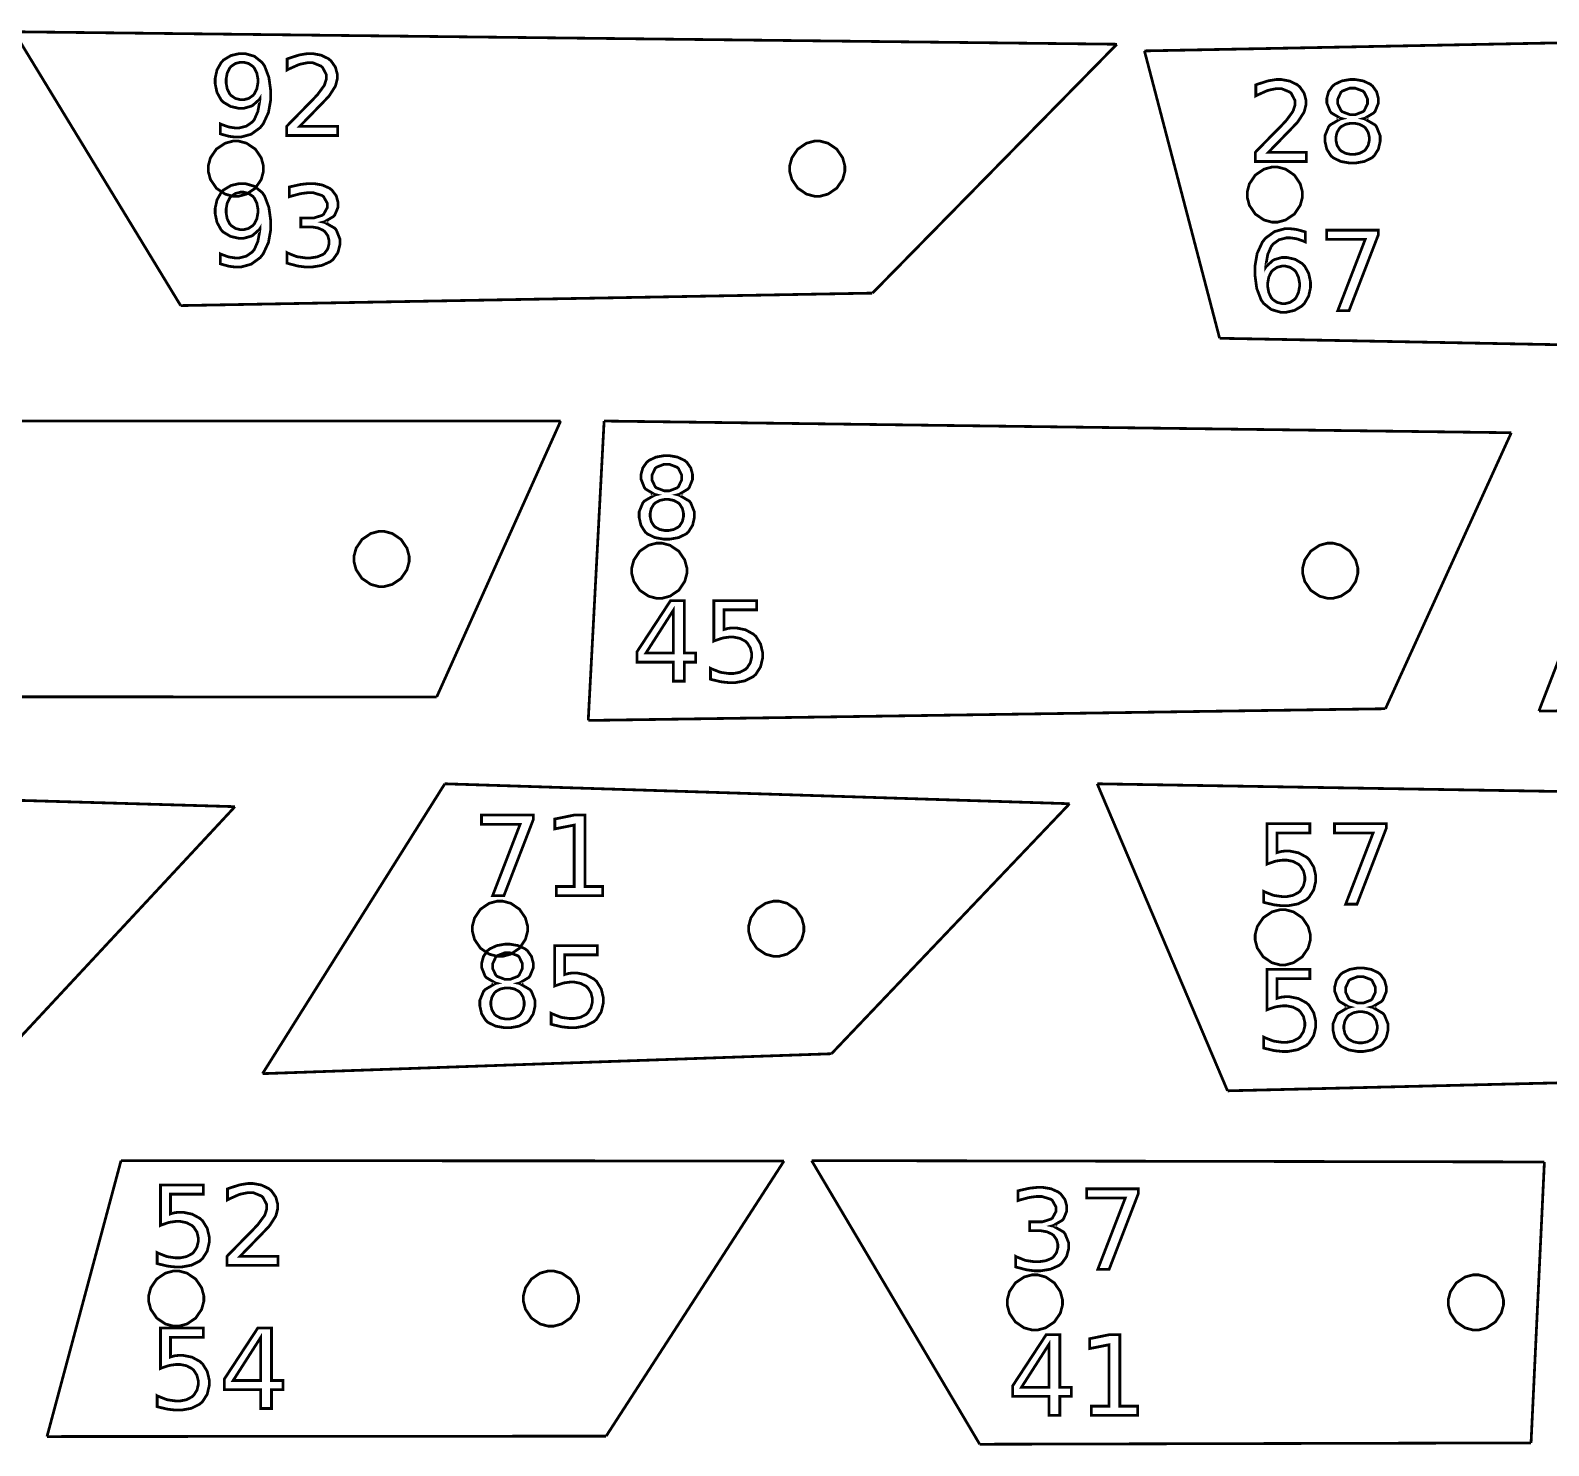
# Model space of a CAD drawing. Extents: x 0 to 51.8, y 1.6 to 26.8.
# Drawn here: x 8.77 to 14.5, y 4.89 to 10.23 of the extents above; entities that cross this region are included whole.
import ezdxf

# ---------------------------------------------------------------- set-up
doc = ezdxf.new("R2010")
doc.units = 0
doc.layers.get('0').update_dxf_attribs({"linetype": 'CONTINUOUS'})

msp = doc.modelspace()

# ---------------------------------------------------------------- linework, layer by layer
at = {"color": 0, "const_width": 0.010417}
for points in [[(8.71208, 10.2233), (12.8749, 10.1762)], [(8.71208, 10.2233), (9.3411, 9.18983)], [(12.9791, 10.151), (16.6985, 10.2233)], [(12.8749, 10.1762), (11.9524, 9.23693)], [(12.9791, 10.151), (13.2628, 9.06651)], [(9.3411, 9.18983), (11.9524, 9.23693)], [(13.2628, 9.06651), (17.0713, 8.99414)], [(7.27692, 8.7539), (10.7754, 8.75418)], [(10.7754, 8.75418), (10.3077, 7.713)], [(10.9395, 8.75418), (10.8796, 7.62418)], [(10.9395, 8.75418), (14.3637, 8.70996)], [(14.3637, 8.70996), (13.8887, 7.6684)], [(14.8908, 8.75418), (14.4679, 7.65967)], [(7.75922, 7.71326), (10.3077, 7.713)], [(14.4679, 7.65967), (17.4554, 7.68658)], [(10.8796, 7.62418), (13.8887, 7.6684)], [(6.58751, 7.3851), (9.54601, 7.29878)], [(10.3381, 7.3851), (9.65018, 6.29113)], [(10.3381, 7.3851), (12.6965, 7.3099)], [(12.8007, 7.3851), (15.8289, 7.33485)], [(12.8007, 7.3851), (13.2927, 6.22635)], [(9.54601, 7.29878), (8.61274, 6.29656)], [(12.6965, 7.3099), (11.7977, 6.36632)], [(9.65018, 6.29113), (11.7977, 6.36632)], [(13.2927, 6.22635), (15.3742, 6.27658)], [(9.11604, 5.96306), (8.83658, 4.92156)], [(9.11604, 5.96306), (11.6185, 5.96153)], [(11.6185, 5.96153), (10.9471, 4.92312)], [(11.7227, 5.96306), (14.4887, 5.9579)], [(11.7227, 5.96306), (12.3572, 4.89253)], [(14.4887, 5.9579), (14.4383, 4.89768)], [(8.83658, 4.92156), (10.9471, 4.92312)], [(12.3572, 4.89253), (14.4383, 4.89768)]]:
    msp.add_lwpolyline(points, dxfattribs=at)
at = {"color": 1, "const_width": 0.010417}
for points in [[(9.49104, 9.83789), (9.49104, 9.87543), (9.4936, 9.87424), (9.51964, 9.86481), (9.52229, 9.86415), (9.5249, 9.8635), (9.54639, 9.86025), (9.55354, 9.86025), (9.56244, 9.86025), (9.58931, 9.86708), (9.61203, 9.88303), (9.61561, 9.88758), (9.61919, 9.89214), (9.63243, 9.92204), (9.6396, 9.96143), (9.64014, 9.97071), (9.63818, 9.96783), (9.61322, 9.94542), (9.61019, 9.94379), (9.60715, 9.94228), (9.57949, 9.93446), (9.57026, 9.93446), (9.56, 9.93446), (9.5294, 9.94135), (9.50244, 9.95747), (9.49799, 9.96203), (9.49354, 9.96664), (9.47808, 9.99468), (9.47151, 10.0269), (9.47151, 10.0375), (9.47151, 10.0481), (9.47835, 10.0796), (9.49447, 10.1078), (9.49908, 10.1124), (9.50369, 10.1172), (9.53136, 10.1337), (9.56244, 10.1408), (9.57286, 10.1408), (9.58447, 10.1408), (9.61931, 10.1308), (9.64871, 10.1072), (9.65338, 10.1005), (9.65799, 10.0938), (9.67415, 10.0509), (9.68115, 10.0001), (9.68115, 9.98307), (9.68115, 9.96696), (9.67258, 9.91862), (9.65272, 9.87565), (9.64708, 9.86849), (9.64139, 9.86139), (9.60704, 9.83643), (9.56819, 9.82574), (9.55528, 9.82574), (9.54747, 9.82574), (9.52664, 9.82829), (9.52403, 9.82878), (9.52138, 9.82932), (9.49388, 9.83692), (9.49104, 9.83789)], [(9.79042, 9.8661), (9.93386, 9.8661), (9.93386, 9.8316), (9.74115, 9.8316), (9.74115, 9.8661), (9.74501, 9.87017), (9.76861, 9.89453), (9.79801, 9.92443), (9.80474, 9.93121), (9.81147, 9.93804), (9.83768, 9.96474), (9.85379, 9.98178), (9.85553, 9.98372), (9.85878, 9.98742), (9.88178, 10.0187), (9.88308, 10.0213), (9.88439, 10.0239), (9.89111, 10.0445), (9.89111, 10.0514), (9.89111, 10.0613), (9.87679, 10.0884), (9.87397, 10.0909), (9.87115, 10.0935), (9.84006, 10.1063), (9.82969, 10.1063), (9.8195, 10.1063), (9.79249, 10.1008), (9.7889, 10.0996), (9.78532, 10.0985), (9.74718, 10.0815), (9.74311, 10.0792), (9.74311, 10.1207), (9.74724, 10.1223), (9.78575, 10.1348), (9.78933, 10.1356), (9.79292, 10.1365), (9.81999, 10.1408), (9.82904, 10.1408), (9.83957, 10.1408), (9.87131, 10.1349), (9.89947, 10.1212), (9.90414, 10.1172), (9.90881, 10.1133), (9.92524, 10.0897), (9.93235, 10.0632), (9.93235, 10.0543), (9.93235, 10.0454), (9.92637, 10.0215), (9.92518, 10.0187), (9.92399, 10.0159), (9.90283, 9.98296), (9.89979, 9.97917), (9.89893, 9.97819), (9.88906, 9.96772), (9.87181, 9.94982), (9.86724, 9.9451), (9.86268, 9.94043), (9.83442, 9.91124), (9.79867, 9.87457), (9.79042, 9.8661)], [(9.57286, 9.96679), (9.579, 9.96679), (9.5975, 9.97151), (9.61376, 9.98253), (9.61649, 9.98568), (9.61919, 9.98882), (9.62869, 10.0081), (9.63276, 10.0302), (9.63276, 10.0375), (9.63276, 10.0449), (9.62869, 10.0668), (9.61919, 10.086), (9.61649, 10.0892), (9.61376, 10.0924), (9.5975, 10.1035), (9.579, 10.1083), (9.57286, 10.1083), (9.56663, 10.1083), (9.5479, 10.1035), (9.53153, 10.0924), (9.52881, 10.0892), (9.5261, 10.086), (9.51671, 10.0668), (9.51275, 10.0449), (9.51275, 10.0375), (9.51275, 10.0302), (9.51671, 10.0081), (9.5261, 9.98882), (9.52881, 9.98568), (9.53153, 9.98253), (9.5479, 9.97151), (9.56663, 9.96679), (9.57286, 9.96679)], [(13.4468, 9.76824), (13.5903, 9.76824), (13.5903, 9.73372), (13.3976, 9.73372), (13.3976, 9.76824), (13.4014, 9.77229), (13.425, 9.79665), (13.4544, 9.82656), (13.4612, 9.83333), (13.4679, 9.84017), (13.4941, 9.86686), (13.5102, 9.8839), (13.5119, 9.88585), (13.5152, 9.88954), (13.5382, 9.92085), (13.5395, 9.92339), (13.5408, 9.926), (13.5475, 9.94667), (13.5475, 9.95356), (13.5475, 9.96343), (13.5332, 9.99056), (13.5304, 9.99306), (13.5276, 9.99567), (13.4965, 10.0085), (13.4861, 10.0085), (13.4759, 10.0085), (13.4489, 10.0029), (13.4453, 10.0017), (13.4417, 10.0007), (13.4036, 9.98361), (13.3995, 9.98133), (13.3995, 10.0228), (13.4037, 10.0245), (13.4422, 10.0369), (13.4458, 10.0378), (13.4493, 10.0386), (13.4764, 10.043), (13.4855, 10.043), (13.496, 10.043), (13.5277, 10.0371), (13.5559, 10.0233), (13.5605, 10.0193), (13.5652, 10.0154), (13.5817, 9.99186), (13.5888, 9.96528), (13.5888, 9.95638), (13.5888, 9.94749), (13.5828, 9.92361), (13.5816, 9.92079), (13.5804, 9.91803), (13.5592, 9.8851), (13.5562, 9.88129), (13.5553, 9.88032), (13.5455, 9.86985), (13.5282, 9.85194), (13.5237, 9.84722), (13.5191, 9.84256), (13.4908, 9.81337), (13.4551, 9.77669), (13.4468, 9.76824)], [(13.7236, 9.8954), (13.7192, 9.89649), (13.6848, 9.91694), (13.6824, 9.91992), (13.6799, 9.92296), (13.6676, 9.95389), (13.6676, 9.96419), (13.6676, 9.97239), (13.674, 9.99681), (13.6891, 10.0182), (13.6935, 10.0217), (13.6978, 10.0253), (13.7242, 10.0377), (13.7545, 10.043), (13.7647, 10.043), (13.7747, 10.043), (13.8051, 10.0377), (13.8315, 10.0253), (13.8358, 10.0217), (13.8402, 10.0182), (13.8554, 9.99681), (13.8619, 9.97239), (13.8619, 9.96419), (13.8619, 9.95313), (13.8496, 9.92296), (13.8471, 9.91992), (13.8446, 9.91694), (13.8104, 9.89649), (13.8061, 9.8954), (13.811, 9.89426), (13.8496, 9.87164), (13.8523, 9.86828), (13.855, 9.86496), (13.8688, 9.83068), (13.8688, 9.81922), (13.8688, 9.80946), (13.862, 9.78011), (13.8464, 9.75526), (13.8419, 9.75131), (13.8374, 9.7474), (13.8091, 9.73372), (13.7757, 9.72786), (13.7647, 9.72786), (13.7535, 9.72786), (13.7202, 9.73372), (13.6919, 9.7474), (13.6874, 9.75131), (13.6829, 9.75526), (13.6672, 9.78011), (13.6605, 9.80946), (13.6605, 9.81922), (13.6605, 9.83149), (13.6744, 9.86496), (13.6772, 9.86828), (13.68, 9.87164), (13.7186, 9.89426), (13.7236, 9.8954)], [(13.7087, 9.96029), (13.7087, 9.95111), (13.7209, 9.92583), (13.7234, 9.92361), (13.7259, 9.92144), (13.7549, 9.91038), (13.7647, 9.91038), (13.775, 9.91038), (13.8036, 9.92144), (13.8061, 9.92361), (13.8086, 9.92583), (13.8211, 9.95171), (13.8211, 9.96029), (13.8211, 9.96951), (13.8086, 9.99501), (13.8061, 9.99718), (13.8036, 9.9994), (13.7744, 10.0104), (13.7647, 10.0104), (13.7543, 10.0104), (13.7259, 9.9994), (13.7234, 9.99718), (13.7209, 9.99501), (13.7087, 9.96897), (13.7087, 9.96029)], [(13.7647, 9.87804), (13.7581, 9.87804), (13.7384, 9.87408), (13.7214, 9.86486), (13.7186, 9.86219), (13.7158, 9.8596), (13.7061, 9.84364), (13.7019, 9.82536), (13.7019, 9.81922), (13.7019, 9.8131), (13.7061, 9.79465), (13.7158, 9.77865), (13.7186, 9.77604), (13.7214, 9.77344), (13.7384, 9.76432), (13.7581, 9.76042), (13.7647, 9.76042), (13.7712, 9.76042), (13.7908, 9.76432), (13.8081, 9.77344), (13.8109, 9.77604), (13.8137, 9.77869), (13.8236, 9.79476), (13.8278, 9.81315), (13.8278, 9.81922), (13.8278, 9.82536), (13.8236, 9.84364), (13.8137, 9.8596), (13.8109, 9.86219), (13.8081, 9.86486), (13.7909, 9.87408), (13.7712, 9.87804), (13.7647, 9.87804)], [(9.49104, 9.34739), (9.49104, 9.38493), (9.4936, 9.38374), (9.51964, 9.37429), (9.52229, 9.37364), (9.5249, 9.37299), (9.54639, 9.36974), (9.55354, 9.36974), (9.56244, 9.36974), (9.58931, 9.37657), (9.61203, 9.39253), (9.61561, 9.39708), (9.61919, 9.40164), (9.63243, 9.43153), (9.6396, 9.47092), (9.64014, 9.48019), (9.63818, 9.47732), (9.61322, 9.45492), (9.61019, 9.45329), (9.60715, 9.45176), (9.57949, 9.44396), (9.57026, 9.44396), (9.56, 9.44396), (9.5294, 9.45085), (9.50244, 9.46696), (9.49799, 9.47151), (9.49354, 9.47613), (9.47808, 9.50418), (9.47151, 9.53635), (9.47151, 9.54704), (9.47151, 9.55757), (9.47835, 9.58908), (9.49447, 9.61724), (9.49908, 9.6219), (9.50369, 9.62668), (9.53136, 9.64324), (9.56244, 9.65033), (9.57286, 9.65033), (9.58447, 9.65033), (9.61931, 9.64025), (9.64871, 9.61669), (9.65338, 9.60997), (9.65799, 9.60325), (9.67415, 9.56044), (9.68115, 9.50956), (9.68115, 9.49257), (9.68115, 9.47646), (9.67258, 9.42811), (9.65272, 9.38514), (9.64708, 9.37799), (9.64139, 9.37088), (9.60704, 9.34592), (9.56819, 9.33524), (9.55528, 9.33524), (9.54747, 9.33524), (9.52664, 9.33778), (9.52403, 9.33826), (9.52138, 9.33882), (9.49388, 9.3464), (9.49104, 9.34739)], [(9.87961, 9.50493), (9.8845, 9.5039), (9.92285, 9.48204), (9.92563, 9.47868), (9.92839, 9.47537), (9.94233, 9.44092), (9.94233, 9.42942), (9.94233, 9.41949), (9.93451, 9.38954), (9.91644, 9.36387), (9.91129, 9.35975), (9.90614, 9.35568), (9.87386, 9.34136), (9.83599, 9.33524), (9.8234, 9.33524), (9.81358, 9.33524), (9.78749, 9.33849), (9.78412, 9.33914), (9.78076, 9.33979), (9.74582, 9.34901), (9.74224, 9.35021), (9.74224, 9.38992), (9.74507, 9.38829), (9.77636, 9.3756), (9.77979, 9.37472), (9.78315, 9.37392), (9.8125, 9.36974), (9.82232, 9.36974), (9.83078, 9.36974), (9.85628, 9.37354), (9.87776, 9.38243), (9.88112, 9.38493), (9.8845, 9.38753), (9.89626, 9.40375), (9.90132, 9.42301), (9.90132, 9.42942), (9.90132, 9.43544), (9.8966, 9.45335), (9.88558, 9.46881), (9.88243, 9.47131), (9.87929, 9.47385), (9.85997, 9.48269), (9.83757, 9.48649), (9.83014, 9.48649), (9.79476, 9.48649), (9.79476, 9.52035), (9.83188, 9.52035), (9.84343, 9.52035), (9.87537, 9.53049), (9.8781, 9.5325), (9.88081, 9.53456), (9.89438, 9.55925), (9.89438, 9.56743), (9.89438, 9.57639), (9.88043, 9.60118), (9.87765, 9.60325), (9.87489, 9.60536), (9.84131, 9.61583), (9.83014, 9.61583), (9.82107, 9.61583), (9.7971, 9.61279), (9.79389, 9.61214), (9.79064, 9.61154), (9.75521, 9.60194), (9.75136, 9.60064), (9.75136, 9.63732), (9.75526, 9.6384), (9.79178, 9.64654), (9.79519, 9.64708), (9.79861, 9.64763), (9.82497, 9.65033), (9.83382, 9.65033), (9.84429, 9.65033), (9.87571, 9.64501), (9.90326, 9.63265), (9.90782, 9.62907), (9.91237, 9.62554), (9.92833, 9.60406), (9.93517, 9.57969), (9.93517, 9.57156), (9.93517, 9.56093), (9.92301, 9.53196), (9.92062, 9.52903), (9.91824, 9.52615), (9.88406, 9.50608), (9.87961, 9.50493)], [(9.57286, 9.47629), (9.579, 9.47629), (9.5975, 9.48101), (9.61376, 9.49203), (9.61649, 9.49517), (9.61919, 9.49832), (9.62869, 9.51758), (9.63276, 9.53971), (9.63276, 9.54704), (9.63276, 9.55436), (9.62869, 9.57633), (9.61919, 9.59554), (9.61649, 9.59868), (9.61376, 9.60189), (9.5975, 9.61301), (9.579, 9.61778), (9.57286, 9.61778), (9.56663, 9.61778), (9.5479, 9.61301), (9.53153, 9.60189), (9.52881, 9.59868), (9.5261, 9.59554), (9.51671, 9.57633), (9.51275, 9.55436), (9.51275, 9.54704), (9.51275, 9.53971), (9.51671, 9.51758), (9.5261, 9.49832), (9.52881, 9.49517), (9.53153, 9.49203), (9.5479, 9.48101), (9.56663, 9.47629), (9.57286, 9.47629)], [(13.5862, 9.46778), (13.5862, 9.43024), (13.5836, 9.43147), (13.5573, 9.44086), (13.5547, 9.44151), (13.5521, 9.44217), (13.5308, 9.44542), (13.5237, 9.44542), (13.5147, 9.44542), (13.4876, 9.43853), (13.465, 9.42247), (13.4614, 9.41786), (13.4578, 9.41331), (13.4446, 9.38346), (13.4376, 9.34424), (13.4371, 9.33496), (13.439, 9.33789), (13.464, 9.36035), (13.467, 9.36187), (13.4701, 9.3635), (13.4977, 9.37142), (13.5069, 9.37142), (13.5171, 9.37142), (13.5478, 9.36447), (13.5748, 9.34831), (13.5792, 9.34364), (13.5837, 9.33903), (13.5992, 9.31088), (13.6059, 9.27881), (13.6059, 9.26812), (13.6059, 9.2576), (13.5989, 9.22592), (13.5827, 9.19775), (13.5781, 9.19303), (13.5735, 9.18837), (13.5459, 9.17188), (13.5149, 9.16482), (13.5046, 9.16482), (13.4929, 9.16482), (13.458, 9.17492), (13.4285, 9.19846), (13.4238, 9.20518), (13.4192, 9.21192), (13.4029, 9.25461), (13.3961, 9.30528), (13.3961, 9.32215), (13.3961, 9.33837), (13.4045, 9.38687), (13.4244, 9.42985), (13.4301, 9.43696), (13.4358, 9.44412), (13.4702, 9.46918), (13.509, 9.47993), (13.5219, 9.47993), (13.5297, 9.47993), (13.5506, 9.47743), (13.5532, 9.47689), (13.5558, 9.4764), (13.5833, 9.46881), (13.5862, 9.46778)], [(13.6666, 9.4745), (13.8619, 9.4745), (13.8619, 9.45692), (13.7514, 9.17068), (13.7087, 9.17068), (13.8124, 9.43978), (13.6666, 9.43978), (13.6666, 9.4745)], [(13.5046, 9.33886), (13.4983, 9.33886), (13.4796, 9.33415), (13.4632, 9.32314), (13.4605, 9.31999), (13.4578, 9.31685), (13.4484, 9.29758), (13.4444, 9.2755), (13.4444, 9.26812), (13.4444, 9.26079), (13.4484, 9.23876), (13.4578, 9.21946), (13.4605, 9.21625), (13.4632, 9.21311), (13.4796, 9.2021), (13.4983, 9.19738), (13.5046, 9.19738), (13.5107, 9.19738), (13.5292, 9.2021), (13.5455, 9.21311), (13.5482, 9.21625), (13.5509, 9.21946), (13.5604, 9.23876), (13.5645, 9.26079), (13.5645, 9.26812), (13.5645, 9.2755), (13.5604, 9.29758), (13.5509, 9.31685), (13.5482, 9.31999), (13.5455, 9.32314), (13.5292, 9.33415), (13.5107, 9.33886), (13.5046, 9.33886)], [(11.135, 8.47586), (11.1305, 8.47694), (11.0962, 8.4974), (11.0938, 8.50037), (11.0913, 8.50342), (11.079, 8.53435), (11.079, 8.54465), (11.079, 8.55285), (11.0854, 8.57726), (11.1005, 8.59868), (11.1048, 8.60215), (11.1092, 8.60574), (11.1356, 8.61811), (11.1658, 8.62343), (11.176, 8.62343), (11.1861, 8.62343), (11.2164, 8.61811), (11.2428, 8.60574), (11.2472, 8.60215), (11.2515, 8.59868), (11.2667, 8.57726), (11.2732, 8.55285), (11.2732, 8.54465), (11.2732, 8.53358), (11.2609, 8.50342), (11.2585, 8.50037), (11.256, 8.4974), (11.2218, 8.47694), (11.2174, 8.47586), (11.2224, 8.47472), (11.2609, 8.4521), (11.2637, 8.44874), (11.2664, 8.44542), (11.2802, 8.41114), (11.2802, 8.39968), (11.2802, 8.38992), (11.2734, 8.36057), (11.2577, 8.33572), (11.2533, 8.33176), (11.2487, 8.32785), (11.2204, 8.31418), (11.1871, 8.30832), (11.176, 8.30832), (11.1649, 8.30832), (11.1316, 8.31418), (11.1033, 8.32785), (11.0987, 8.33176), (11.0942, 8.33572), (11.0785, 8.36057), (11.0718, 8.38992), (11.0718, 8.39968), (11.0718, 8.41194), (11.0857, 8.44542), (11.0885, 8.44874), (11.0913, 8.4521), (11.13, 8.47472), (11.135, 8.47586)], [(11.12, 8.54075), (11.12, 8.53157), (11.1323, 8.50629), (11.1348, 8.50407), (11.1372, 8.5019), (11.1663, 8.49083), (11.176, 8.49083), (11.1864, 8.49083), (11.215, 8.5019), (11.2174, 8.50407), (11.2199, 8.50629), (11.2324, 8.53217), (11.2324, 8.54075), (11.2324, 8.54997), (11.2199, 8.57547), (11.2174, 8.57764), (11.215, 8.57986), (11.1857, 8.59088), (11.176, 8.59088), (11.1657, 8.59088), (11.1372, 8.57986), (11.1348, 8.57764), (11.1323, 8.57547), (11.12, 8.54943), (11.12, 8.54075)], [(11.176, 8.4585), (11.1694, 8.4585), (11.1498, 8.45454), (11.1328, 8.44532), (11.13, 8.44265), (11.1272, 8.44006), (11.1174, 8.4241), (11.1133, 8.40582), (11.1133, 8.39968), (11.1133, 8.39356), (11.1174, 8.37511), (11.1272, 8.3591), (11.13, 8.3565), (11.1328, 8.35389), (11.1498, 8.34478), (11.1694, 8.34088), (11.176, 8.34088), (11.1825, 8.34088), (11.2022, 8.34478), (11.2194, 8.35389), (11.2222, 8.3565), (11.225, 8.35915), (11.2349, 8.37522), (11.2392, 8.39361), (11.2392, 8.39968), (11.2392, 8.40582), (11.2349, 8.4241), (11.225, 8.44006), (11.2222, 8.44265), (11.2194, 8.44532), (11.2023, 8.45454), (11.1826, 8.4585), (11.176, 8.4585)], [(11.1903, 8.07639), (11.242, 8.07639), (11.242, 7.87847), (11.2854, 7.87847), (11.2854, 7.84418), (11.242, 7.84418), (11.242, 7.77257), (11.2012, 7.77257), (11.2012, 7.84418), (11.064, 7.84418), (11.064, 7.8839), (11.1903, 8.07639)], [(11.3538, 8.07639), (11.5153, 8.07639), (11.5153, 8.04167), (11.3916, 8.04167), (11.3916, 7.96724), (11.3931, 7.96778), (11.4079, 7.97157), (11.4094, 7.97179), (11.4109, 7.97206), (11.4232, 7.97331), (11.4274, 7.97331), (11.4388, 7.97331), (11.4729, 7.96631), (11.5029, 7.94997), (11.5079, 7.94532), (11.5129, 7.94069), (11.5302, 7.9126), (11.5377, 7.88069), (11.5377, 7.87001), (11.5377, 7.85915), (11.53, 7.82644), (11.5122, 7.79839), (11.5071, 7.79383), (11.502, 7.78933), (11.4703, 7.77349), (11.4334, 7.76671), (11.4211, 7.76671), (11.4113, 7.76671), (11.3853, 7.76942), (11.3821, 7.76997), (11.3788, 7.77051), (11.3446, 7.77865), (11.341, 7.77974), (11.341, 7.82096), (11.3441, 7.81933), (11.3758, 7.80686), (11.379, 7.80599), (11.3823, 7.80524), (11.4107, 7.80122), (11.4203, 7.80122), (11.4281, 7.80122), (11.4517, 7.80583), (11.4724, 7.81663), (11.4758, 7.81967), (11.4792, 7.82281), (11.4912, 7.84158), (11.4964, 7.8629), (11.4964, 7.87001), (11.4964, 7.87711), (11.4912, 7.89839), (11.4792, 7.9171), (11.4758, 7.92014), (11.4724, 7.92329), (11.4517, 7.93414), (11.4281, 7.93881), (11.4203, 7.93881), (11.412, 7.93881), (11.39, 7.93576), (11.3873, 7.93511), (11.3846, 7.93451), (11.3567, 7.92513), (11.3538, 7.92383), (11.3538, 8.07639)], [(11.2012, 8.04058), (11.0974, 7.87847), (11.2012, 7.87847), (11.2012, 8.04058)], [(10.4766, 7.26693), (10.6719, 7.26693), (10.6719, 7.24935), (10.5614, 6.96311), (10.5187, 6.96311), (10.6224, 7.23221), (10.4766, 7.23221), (10.4766, 7.26693)], [(10.7592, 6.99761), (10.8265, 6.99761), (10.8265, 7.22939), (10.7534, 7.21485), (10.7534, 7.25217), (10.8261, 7.26693), (10.8671, 7.26693), (10.8671, 6.99761), (10.9341, 6.99761), (10.9341, 6.96311), (10.7592, 6.96311), (10.7592, 6.99761)], [(13.4418, 7.23454), (13.6033, 7.23454), (13.6033, 7.19982), (13.4795, 7.19982), (13.4795, 7.12537), (13.481, 7.12592), (13.4958, 7.12972), (13.4973, 7.12993), (13.4988, 7.13021), (13.5112, 7.13146), (13.5153, 7.13146), (13.5267, 7.13146), (13.5608, 7.12446), (13.5909, 7.10813), (13.5959, 7.10346), (13.6008, 7.09885), (13.6181, 7.07075), (13.6256, 7.03885), (13.6256, 7.02815), (13.6256, 7.01731), (13.6179, 6.9846), (13.6001, 6.95654), (13.595, 6.95199), (13.5899, 6.94749), (13.5583, 6.93164), (13.5213, 6.92486), (13.5091, 6.92486), (13.4993, 6.92486), (13.4732, 6.92757), (13.47, 6.92811), (13.4667, 6.92865), (13.4325, 6.93679), (13.429, 6.93788), (13.429, 6.97911), (13.432, 6.97749), (13.4637, 6.965), (13.467, 6.96414), (13.4702, 6.96338), (13.4987, 6.95936), (13.5082, 6.95936), (13.516, 6.95936), (13.5396, 6.96397), (13.5603, 6.97478), (13.5638, 6.97781), (13.5672, 6.98096), (13.5792, 6.99972), (13.5844, 7.02106), (13.5844, 7.02815), (13.5844, 7.03526), (13.5792, 7.05653), (13.5672, 7.07525), (13.5638, 7.07829), (13.5603, 7.08143), (13.5396, 7.09229), (13.516, 7.09694), (13.5082, 7.09694), (13.4999, 7.09694), (13.4779, 7.09392), (13.4752, 7.09326), (13.4725, 7.09267), (13.4446, 7.08328), (13.4418, 7.08197), (13.4418, 7.23454)], [(13.6965, 7.23454), (13.8918, 7.23454), (13.8918, 7.21696), (13.7813, 6.93072), (13.7386, 6.93072), (13.8423, 7.19982), (13.6965, 7.19982), (13.6965, 7.23454)], [(10.5336, 6.63217), (10.5292, 6.63325), (10.4948, 6.65369), (10.4924, 6.65668), (10.4899, 6.65972), (10.4777, 6.69065), (10.4777, 6.70096), (10.4777, 6.70915), (10.4841, 6.73356), (10.4991, 6.75499), (10.5035, 6.75846), (10.5078, 6.76204), (10.5342, 6.77442), (10.5645, 6.77974), (10.5747, 6.77974), (10.5847, 6.77974), (10.6151, 6.77442), (10.6415, 6.76204), (10.6458, 6.75846), (10.6502, 6.75499), (10.6654, 6.73356), (10.6719, 6.70915), (10.6719, 6.70096), (10.6719, 6.68989), (10.6596, 6.65972), (10.6571, 6.65668), (10.6546, 6.65369), (10.6204, 6.63325), (10.6161, 6.63217), (10.621, 6.63103), (10.6596, 6.6084), (10.6623, 6.60504), (10.665, 6.60172), (10.6788, 6.56743), (10.6788, 6.55599), (10.6788, 6.54622), (10.672, 6.51687), (10.6564, 6.49203), (10.6519, 6.48807), (10.6474, 6.48415), (10.6191, 6.47049), (10.5857, 6.46463), (10.5747, 6.46463), (10.5635, 6.46463), (10.5302, 6.47049), (10.5019, 6.48415), (10.4974, 6.48807), (10.4929, 6.49203), (10.4772, 6.51687), (10.4705, 6.54622), (10.4705, 6.55599), (10.4705, 6.56825), (10.4844, 6.60172), (10.4872, 6.60504), (10.49, 6.6084), (10.5287, 6.63103), (10.5336, 6.63217)], [(10.7525, 6.77431), (10.914, 6.77431), (10.914, 6.73958), (10.7903, 6.73958), (10.7903, 6.66515), (10.7917, 6.66569), (10.8065, 6.66949), (10.8081, 6.66971), (10.8095, 6.66997), (10.8219, 6.67122), (10.8261, 6.67122), (10.8374, 6.67122), (10.8715, 6.66422), (10.9016, 6.64789), (10.9066, 6.64324), (10.9115, 6.63861), (10.9288, 6.61051), (10.9363, 6.57861), (10.9363, 6.56793), (10.9363, 6.55707), (10.9287, 6.52436), (10.9108, 6.49631), (10.9057, 6.49175), (10.9006, 6.48725), (10.869, 6.4714), (10.832, 6.46463), (10.8198, 6.46463), (10.81, 6.46463), (10.784, 6.46733), (10.7807, 6.46789), (10.7774, 6.46843), (10.7432, 6.47657), (10.7397, 6.47765), (10.7397, 6.51888), (10.7427, 6.51725), (10.7744, 6.50478), (10.7777, 6.5039), (10.7809, 6.50315), (10.8094, 6.49914), (10.8189, 6.49914), (10.8267, 6.49914), (10.8503, 6.50375), (10.871, 6.51454), (10.8745, 6.51758), (10.8779, 6.52072), (10.8899, 6.5395), (10.8951, 6.56082), (10.8951, 6.56793), (10.8951, 6.57503), (10.8899, 6.59631), (10.8779, 6.61501), (10.8745, 6.61806), (10.871, 6.62121), (10.8503, 6.63206), (10.8267, 6.63672), (10.8189, 6.63672), (10.8107, 6.63672), (10.7886, 6.63368), (10.7859, 6.63303), (10.7832, 6.63243), (10.7553, 6.62304), (10.7525, 6.62175), (10.7525, 6.77431)], [(10.5187, 6.69706), (10.5187, 6.68788), (10.5309, 6.6626), (10.5334, 6.66038), (10.5359, 6.65821), (10.5649, 6.64714), (10.5747, 6.64714), (10.585, 6.64714), (10.6136, 6.65821), (10.6161, 6.66038), (10.6186, 6.6626), (10.6311, 6.68847), (10.6311, 6.69706), (10.6311, 6.70628), (10.6186, 6.73178), (10.6161, 6.73394), (10.6136, 6.73617), (10.5844, 6.74718), (10.5747, 6.74718), (10.5643, 6.74718), (10.5359, 6.73617), (10.5334, 6.73394), (10.5309, 6.73178), (10.5187, 6.70574), (10.5187, 6.69706)], [(13.4418, 6.68457), (13.6033, 6.68457), (13.6033, 6.64985), (13.4795, 6.64985), (13.4795, 6.57542), (13.481, 6.57596), (13.4958, 6.57975), (13.4973, 6.57997), (13.4988, 6.58024), (13.5112, 6.58149), (13.5153, 6.58149), (13.5267, 6.58149), (13.5608, 6.57449), (13.5909, 6.55817), (13.5959, 6.5535), (13.6008, 6.54889), (13.6181, 6.52078), (13.6256, 6.48888), (13.6256, 6.47819), (13.6256, 6.46733), (13.6179, 6.43463), (13.6001, 6.40657), (13.595, 6.40201), (13.5899, 6.39751), (13.5583, 6.38167), (13.5213, 6.37489), (13.5091, 6.37489), (13.4993, 6.37489), (13.4732, 6.37761), (13.47, 6.37815), (13.4667, 6.37869), (13.4325, 6.38683), (13.429, 6.38792), (13.429, 6.42914), (13.432, 6.42751), (13.4637, 6.41504), (13.467, 6.41417), (13.4702, 6.41342), (13.4987, 6.4094), (13.5082, 6.4094), (13.516, 6.4094), (13.5396, 6.41401), (13.5603, 6.42481), (13.5638, 6.42785), (13.5672, 6.43099), (13.5792, 6.44976), (13.5844, 6.47108), (13.5844, 6.47819), (13.5844, 6.48529), (13.5792, 6.50657), (13.5672, 6.52528), (13.5638, 6.52832), (13.5603, 6.53147), (13.5396, 6.54232), (13.516, 6.54699), (13.5082, 6.54699), (13.4999, 6.54699), (13.4779, 6.54394), (13.4752, 6.54329), (13.4725, 6.54269), (13.4446, 6.53331), (13.4418, 6.53201), (13.4418, 6.68457)], [(13.7535, 6.54243), (13.7491, 6.54351), (13.7147, 6.56396), (13.7123, 6.56694), (13.7098, 6.56999), (13.6975, 6.60092), (13.6975, 6.61122), (13.6975, 6.61942), (13.7039, 6.64382), (13.719, 6.66525), (13.7234, 6.66872), (13.7277, 6.67231), (13.7541, 6.68468), (13.7844, 6.69), (13.7945, 6.69), (13.8046, 6.69), (13.835, 6.68468), (13.8614, 6.67231), (13.8657, 6.66872), (13.8701, 6.66525), (13.8852, 6.64382), (13.8918, 6.61942), (13.8918, 6.61122), (13.8918, 6.60015), (13.8794, 6.56999), (13.877, 6.56694), (13.8745, 6.56396), (13.8403, 6.54351), (13.836, 6.54243), (13.8409, 6.54129), (13.8794, 6.51867), (13.8822, 6.51531), (13.8849, 6.51199), (13.8988, 6.47771), (13.8988, 6.46625), (13.8988, 6.45649), (13.8919, 6.42714), (13.8763, 6.40229), (13.8718, 6.39833), (13.8673, 6.39442), (13.839, 6.38075), (13.8056, 6.37489), (13.7945, 6.37489), (13.7834, 6.37489), (13.7501, 6.38075), (13.7218, 6.39442), (13.7173, 6.39833), (13.7128, 6.40229), (13.6971, 6.42714), (13.6904, 6.45649), (13.6904, 6.46625), (13.6904, 6.47851), (13.7043, 6.51199), (13.7071, 6.51531), (13.7098, 6.51867), (13.7485, 6.54129), (13.7535, 6.54243)], [(13.7386, 6.60732), (13.7386, 6.59814), (13.7508, 6.57286), (13.7533, 6.57064), (13.7558, 6.56847), (13.7848, 6.5574), (13.7945, 6.5574), (13.8049, 6.5574), (13.8335, 6.56847), (13.836, 6.57064), (13.8385, 6.57286), (13.851, 6.59874), (13.851, 6.60732), (13.851, 6.61654), (13.8385, 6.64204), (13.836, 6.64421), (13.8335, 6.64643), (13.8043, 6.65744), (13.7945, 6.65744), (13.7842, 6.65744), (13.7558, 6.64643), (13.7533, 6.64421), (13.7508, 6.64204), (13.7386, 6.616), (13.7386, 6.60732)], [(10.5747, 6.61481), (10.5681, 6.61481), (10.5484, 6.61083), (10.5314, 6.60161), (10.5287, 6.59896), (10.5258, 6.59636), (10.5161, 6.5804), (10.5119, 6.56212), (10.5119, 6.55599), (10.5119, 6.54986), (10.5161, 6.53142), (10.5258, 6.5154), (10.5287, 6.51281), (10.5314, 6.51019), (10.5484, 6.50108), (10.5681, 6.49718), (10.5747, 6.49718), (10.5812, 6.49718), (10.6009, 6.50108), (10.6181, 6.51019), (10.6209, 6.51281), (10.6237, 6.51546), (10.6336, 6.53153), (10.6378, 6.54992), (10.6378, 6.55599), (10.6378, 6.56212), (10.6336, 6.5804), (10.6237, 6.59636), (10.6209, 6.59896), (10.6181, 6.60161), (10.6009, 6.61083), (10.5812, 6.61481), (10.5747, 6.61481)], [(13.7945, 6.52507), (13.788, 6.52507), (13.7683, 6.52111), (13.7513, 6.51188), (13.7485, 6.50922), (13.7457, 6.50662), (13.7359, 6.49067), (13.7318, 6.47239), (13.7318, 6.46625), (13.7318, 6.46013), (13.7359, 6.44168), (13.7457, 6.42567), (13.7485, 6.42307), (13.7513, 6.42046), (13.7683, 6.41135), (13.788, 6.40744), (13.7945, 6.40744), (13.8011, 6.40744), (13.8208, 6.41135), (13.8379, 6.42046), (13.8408, 6.42307), (13.8436, 6.42572), (13.8535, 6.44179), (13.8577, 6.46018), (13.8577, 6.46625), (13.8577, 6.47239), (13.8535, 6.49067), (13.8436, 6.50662), (13.8408, 6.50922), (13.8379, 6.51188), (13.8208, 6.52111), (13.8011, 6.52507), (13.7945, 6.52507)], [(9.26514, 5.87115), (9.4266, 5.87115), (9.4266, 5.83643), (9.3029, 5.83643), (9.3029, 5.76199), (9.30436, 5.76253), (9.31917, 5.76633), (9.32069, 5.76654), (9.32215, 5.76682), (9.33453, 5.76807), (9.33871, 5.76807), (9.35004, 5.76807), (9.38417, 5.76107), (9.41422, 5.74474), (9.41922, 5.74007), (9.42415, 5.73546), (9.44146, 5.70736), (9.44894, 5.67546), (9.44894, 5.66476), (9.44894, 5.65392), (9.44129, 5.62121), (9.42344, 5.59315), (9.41835, 5.5886), (9.41325, 5.5841), (9.38162, 5.56825), (9.34467, 5.56147), (9.33242, 5.56147), (9.32264, 5.56147), (9.2966, 5.56418), (9.29335, 5.56472), (9.29004, 5.56526), (9.25586, 5.5734), (9.25233, 5.57449), (9.25233, 5.61572), (9.25538, 5.6141), (9.28706, 5.60161), (9.29031, 5.60075), (9.29357, 5.59999), (9.32206, 5.59597), (9.33154, 5.59597), (9.33936, 5.59597), (9.36296, 5.60058), (9.38368, 5.61139), (9.3871, 5.61442), (9.39051, 5.61757), (9.4025, 5.63633), (9.40771, 5.65767), (9.40771, 5.66476), (9.40771, 5.67188), (9.4025, 5.69314), (9.39051, 5.71186), (9.3871, 5.7149), (9.38368, 5.71804), (9.36296, 5.72889), (9.33936, 5.73356), (9.33154, 5.73356), (9.32329, 5.73356), (9.30126, 5.73053), (9.29856, 5.72987), (9.29585, 5.72928), (9.26796, 5.71989), (9.26514, 5.71858), (9.26514, 5.87115)], [(9.56537, 5.60183), (9.70882, 5.60183), (9.70882, 5.56733), (9.51611, 5.56733), (9.51611, 5.60183), (9.51997, 5.6059), (9.54357, 5.63026), (9.57297, 5.66015), (9.57969, 5.66694), (9.58643, 5.67378), (9.61263, 5.70047), (9.62875, 5.7175), (9.63049, 5.71946), (9.63374, 5.72314), (9.65674, 5.75444), (9.65804, 5.757), (9.65935, 5.7596), (9.66607, 5.78028), (9.66607, 5.78717), (9.66607, 5.79704), (9.65175, 5.82417), (9.64893, 5.82667), (9.64611, 5.82926), (9.61501, 5.84207), (9.60465, 5.84207), (9.59446, 5.84207), (9.56743, 5.83649), (9.56386, 5.83535), (9.56028, 5.83425), (9.52214, 5.81722), (9.51807, 5.81494), (9.51807, 5.85639), (9.52219, 5.85807), (9.56071, 5.87056), (9.56429, 5.87136), (9.56788, 5.87224), (9.59494, 5.87657), (9.604, 5.87657), (9.61453, 5.87657), (9.64626, 5.87067), (9.67443, 5.85688), (9.6791, 5.85292), (9.68375, 5.84901), (9.70019, 5.82547), (9.70731, 5.79889), (9.70731, 5.78999), (9.70731, 5.78108), (9.70133, 5.75722), (9.70014, 5.75439), (9.69894, 5.75163), (9.67779, 5.71869), (9.67475, 5.7149), (9.67389, 5.71392), (9.66401, 5.70344), (9.64675, 5.68554), (9.64219, 5.68083), (9.63764, 5.67617), (9.60938, 5.64697), (9.57363, 5.61029), (9.56537, 5.60183)], [(12.6304, 5.71664), (12.6352, 5.7156), (12.6736, 5.69374), (12.6764, 5.69038), (12.6791, 5.68707), (12.6931, 5.65261), (12.6931, 5.64111), (12.6931, 5.63118), (12.6853, 5.60124), (12.6672, 5.57557), (12.6621, 5.57146), (12.6569, 5.56739), (12.6246, 5.55306), (12.5867, 5.54693), (12.5742, 5.54693), (12.5643, 5.54693), (12.5383, 5.55018), (12.5349, 5.55083), (12.5315, 5.55149), (12.4966, 5.56071), (12.493, 5.5619), (12.493, 5.60161), (12.4958, 5.59999), (12.5271, 5.58729), (12.5305, 5.58643), (12.5339, 5.58561), (12.5633, 5.58143), (12.5731, 5.58143), (12.5815, 5.58143), (12.607, 5.58524), (12.6285, 5.59413), (12.6319, 5.59663), (12.6352, 5.59924), (12.647, 5.61546), (12.6521, 5.63471), (12.6521, 5.64111), (12.6521, 5.64714), (12.6473, 5.66504), (12.6363, 5.6805), (12.6332, 5.683), (12.63, 5.68554), (12.6107, 5.69439), (12.5883, 5.69819), (12.5809, 5.69819), (12.5455, 5.69819), (12.5455, 5.73204), (12.5826, 5.73204), (12.5942, 5.73204), (12.6261, 5.74219), (12.6288, 5.74419), (12.6316, 5.74625), (12.6451, 5.77094), (12.6451, 5.77914), (12.6451, 5.78808), (12.6312, 5.81288), (12.6284, 5.81494), (12.6257, 5.81706), (12.5921, 5.82753), (12.5809, 5.82753), (12.5718, 5.82753), (12.5478, 5.82449), (12.5447, 5.82383), (12.5414, 5.82324), (12.506, 5.81364), (12.5021, 5.81233), (12.5021, 5.84901), (12.506, 5.8501), (12.5425, 5.85824), (12.546, 5.85878), (12.5494, 5.85932), (12.5757, 5.86203), (12.5846, 5.86203), (12.5951, 5.86203), (12.6265, 5.85672), (12.654, 5.84435), (12.6586, 5.84076), (12.6631, 5.83724), (12.6791, 5.81575), (12.6859, 5.79139), (12.6859, 5.78326), (12.6859, 5.77263), (12.6738, 5.74365), (12.6714, 5.74072), (12.669, 5.73785), (12.6348, 5.71778), (12.6304, 5.71664)], [(12.7609, 5.85661), (12.9562, 5.85661), (12.9562, 5.83903), (12.8458, 5.55279), (12.803, 5.55279), (12.9067, 5.82189), (12.7609, 5.82189), (12.7609, 5.85661)], [(9.26514, 5.33111), (9.4266, 5.33111), (9.4266, 5.29639), (9.3029, 5.29639), (9.3029, 5.22194), (9.30436, 5.2225), (9.31917, 5.22629), (9.32069, 5.22651), (9.32215, 5.22678), (9.33453, 5.22803), (9.33871, 5.22803), (9.35004, 5.22803), (9.38417, 5.22103), (9.41422, 5.20469), (9.41922, 5.20003), (9.42415, 5.19542), (9.44146, 5.16732), (9.44894, 5.13542), (9.44894, 5.12472), (9.44894, 5.11388), (9.44129, 5.08117), (9.42344, 5.05311), (9.41835, 5.04856), (9.41325, 5.04406), (9.38162, 5.02821), (9.34467, 5.02143), (9.33242, 5.02143), (9.32264, 5.02143), (9.2966, 5.02414), (9.29335, 5.02468), (9.29004, 5.02522), (9.25586, 5.03336), (9.25233, 5.03444), (9.25233, 5.07568), (9.25538, 5.07406), (9.28706, 5.06158), (9.29031, 5.06071), (9.29357, 5.05994), (9.32206, 5.05593), (9.33154, 5.05593), (9.33936, 5.05593), (9.36296, 5.06054), (9.38368, 5.07135), (9.3871, 5.07438), (9.39051, 5.07753), (9.4025, 5.09631), (9.40771, 5.11762), (9.40771, 5.12472), (9.40771, 5.13183), (9.4025, 5.1531), (9.39051, 5.17182), (9.3871, 5.17486), (9.38368, 5.178), (9.36296, 5.18886), (9.33936, 5.19353), (9.33154, 5.19353), (9.32329, 5.19353), (9.30126, 5.19049), (9.29856, 5.18983), (9.29585, 5.18924), (9.26796, 5.17985), (9.26514, 5.17854), (9.26514, 5.33111)], [(9.63222, 5.33111), (9.68386, 5.33111), (9.68386, 5.13319), (9.72726, 5.13319), (9.72726, 5.0989), (9.68386, 5.0989), (9.68386, 5.02729), (9.64307, 5.02729), (9.64307, 5.0989), (9.50592, 5.0989), (9.50592, 5.13861), (9.63222, 5.33111)], [(9.64307, 5.29531), (9.53933, 5.13319), (9.64307, 5.13319), (9.64307, 5.29531)], [(12.608, 5.30567), (12.6597, 5.30567), (12.6597, 5.10775), (12.7031, 5.10775), (12.7031, 5.07346), (12.6597, 5.07346), (12.6597, 5.00185), (12.6189, 5.00185), (12.6189, 5.07346), (12.4817, 5.07346), (12.4817, 5.11317), (12.608, 5.30567)], [(12.6189, 5.26986), (12.5151, 5.10775), (12.6189, 5.10775), (12.6189, 5.26986)], [(12.7783, 5.03635), (12.8455, 5.03635), (12.8455, 5.26812), (12.7724, 5.25358), (12.7724, 5.2909), (12.8451, 5.30567), (12.8861, 5.30567), (12.8861, 5.03635), (12.9532, 5.03635), (12.9532, 5.00185), (12.7783, 5.00185), (12.7783, 5.03635)]]:
    msp.add_lwpolyline(points, close=True, dxfattribs=at)
at = {"color": 0, "const_width": 0.010417}
for points in [[(9.6536, 9.7066), (9.6536, 9.6965), (9.6454, 9.66607), (9.62304, 9.63297), (9.58996, 9.61063), (9.55951, 9.60243), (9.54943, 9.60243), (9.53928, 9.60243), (9.50885, 9.61063), (9.47575, 9.63297), (9.4534, 9.66607), (9.44526, 9.6965), (9.44526, 9.7066), (9.44526, 9.71674), (9.4534, 9.74718), (9.47575, 9.78028), (9.50885, 9.80263), (9.53928, 9.81076), (9.54943, 9.81076), (9.55951, 9.81076), (9.58996, 9.80263), (9.62304, 9.78028), (9.6454, 9.74718), (9.6536, 9.71674), (9.6536, 9.7066)], [(11.8482, 9.7066), (11.8482, 9.6965), (11.8401, 9.66607), (11.8177, 9.63297), (11.7846, 9.61063), (11.7542, 9.60243), (11.7441, 9.60243), (11.7339, 9.60243), (11.7035, 9.61063), (11.6704, 9.63297), (11.6481, 9.66607), (11.6399, 9.6965), (11.6399, 9.7066), (11.6399, 9.71674), (11.6481, 9.74718), (11.6704, 9.78028), (11.7035, 9.80263), (11.7339, 9.81076), (11.7441, 9.81076), (11.7542, 9.81076), (11.7846, 9.80263), (11.8177, 9.78028), (11.8401, 9.74718), (11.8482, 9.71674), (11.8482, 9.7066)], [(13.5753, 9.60872), (13.5753, 9.59864), (13.5671, 9.56819), (13.5448, 9.5351), (13.5117, 9.51275), (13.4812, 9.50456), (13.4711, 9.50456), (13.461, 9.50456), (13.4306, 9.51275), (13.3975, 9.5351), (13.3751, 9.56819), (13.367, 9.59864), (13.367, 9.60872), (13.367, 9.61888), (13.3751, 9.64931), (13.3975, 9.6824), (13.4306, 9.70475), (13.461, 9.71289), (13.4711, 9.71289), (13.4812, 9.71289), (13.5117, 9.70475), (13.5448, 9.6824), (13.5671, 9.64931), (13.5753, 9.61888), (13.5753, 9.60872)], [(10.2036, 8.23361), (10.2036, 8.22353), (10.1954, 8.19308), (10.173, 8.16), (10.1399, 8.13764), (10.1095, 8.12944), (10.0994, 8.12944), (10.0893, 8.12944), (10.0588, 8.13764), (10.0257, 8.16), (10.0034, 8.19308), (9.99522, 8.22353), (9.99522, 8.23361), (9.99522, 8.24376), (10.0034, 8.27419), (10.0257, 8.30729), (10.0588, 8.32964), (10.0893, 8.33778), (10.0994, 8.33778), (10.1095, 8.33778), (10.1399, 8.32964), (10.173, 8.30729), (10.1954, 8.27419), (10.2036, 8.24376), (10.2036, 8.23361)], [(11.252, 8.18918), (11.252, 8.1791), (11.2438, 8.14865), (11.2214, 8.11556), (11.1883, 8.09321), (11.1579, 8.08501), (11.1478, 8.08501), (11.1376, 8.08501), (11.1072, 8.09321), (11.0741, 8.11556), (11.0518, 8.14865), (11.0436, 8.1791), (11.0436, 8.18918), (11.0436, 8.19933), (11.0518, 8.22976), (11.0741, 8.26286), (11.1072, 8.28521), (11.1376, 8.29335), (11.1478, 8.29335), (11.1579, 8.29335), (11.1883, 8.28521), (11.2214, 8.26286), (11.2438, 8.22976), (11.252, 8.19933), (11.252, 8.18918)], [(13.7845, 8.18918), (13.7845, 8.1791), (13.7763, 8.14865), (13.754, 8.11556), (13.7209, 8.09321), (13.6904, 8.08501), (13.6803, 8.08501), (13.6702, 8.08501), (13.6398, 8.09321), (13.6067, 8.11556), (13.5843, 8.14865), (13.5762, 8.1791), (13.5762, 8.18918), (13.5762, 8.19933), (13.5843, 8.22976), (13.6067, 8.26286), (13.6398, 8.28521), (13.6702, 8.29335), (13.6803, 8.29335), (13.6904, 8.29335), (13.7209, 8.28521), (13.754, 8.26286), (13.7763, 8.22976), (13.7845, 8.19933), (13.7845, 8.18918)], [(10.6506, 6.83811), (10.6506, 6.82801), (10.6424, 6.79758), (10.6201, 6.76449), (10.587, 6.74214), (10.5565, 6.73394), (10.5464, 6.73394), (10.5363, 6.73394), (10.5059, 6.74214), (10.4728, 6.76449), (10.4504, 6.79758), (10.4423, 6.82801), (10.4423, 6.83811), (10.4423, 6.84825), (10.4504, 6.87869), (10.4728, 6.91178), (10.5059, 6.93414), (10.5363, 6.94228), (10.5464, 6.94228), (10.5565, 6.94228), (10.587, 6.93414), (10.6201, 6.91178), (10.6424, 6.87869), (10.6506, 6.84825), (10.6506, 6.83811)], [(11.6935, 6.83811), (11.6935, 6.82801), (11.6853, 6.79758), (11.663, 6.76449), (11.6299, 6.74214), (11.5994, 6.73394), (11.5894, 6.73394), (11.5792, 6.73394), (11.5488, 6.74214), (11.5157, 6.76449), (11.4933, 6.79758), (11.4852, 6.82801), (11.4852, 6.83811), (11.4852, 6.84825), (11.4933, 6.87869), (11.5157, 6.91178), (11.5488, 6.93414), (11.5792, 6.94228), (11.5894, 6.94228), (11.5994, 6.94228), (11.6299, 6.93414), (11.663, 6.91178), (11.6853, 6.87869), (11.6935, 6.84825), (11.6935, 6.83811)], [(13.6052, 6.80572), (13.6052, 6.79563), (13.597, 6.76519), (13.5747, 6.7321), (13.5416, 6.70975), (13.5111, 6.70156), (13.501, 6.70156), (13.4909, 6.70156), (13.4604, 6.70975), (13.4274, 6.7321), (13.405, 6.76519), (13.3969, 6.79563), (13.3969, 6.80572), (13.3969, 6.81586), (13.405, 6.84631), (13.4274, 6.87939), (13.4604, 6.90175), (13.4909, 6.90989), (13.501, 6.90989), (13.5111, 6.90989), (13.5416, 6.90175), (13.5747, 6.87939), (13.597, 6.84631), (13.6052, 6.81586), (13.6052, 6.80572)], [(9.42854, 5.44233), (9.42854, 5.43224), (9.42036, 5.40181), (9.398, 5.36871), (9.3649, 5.34636), (9.33447, 5.33817), (9.32437, 5.33817), (9.31424, 5.33817), (9.28381, 5.34636), (9.25071, 5.36871), (9.22835, 5.40181), (9.22021, 5.43224), (9.22021, 5.44233), (9.22021, 5.45247), (9.22835, 5.48292), (9.25071, 5.516), (9.28381, 5.53836), (9.31424, 5.5465), (9.32437, 5.5465), (9.33447, 5.5465), (9.3649, 5.53836), (9.398, 5.516), (9.42036, 5.48292), (9.42854, 5.45247), (9.42854, 5.44233)], [(10.8429, 5.44233), (10.8429, 5.43224), (10.8347, 5.40181), (10.8123, 5.36871), (10.7792, 5.34636), (10.7488, 5.33817), (10.7387, 5.33817), (10.7286, 5.33817), (10.6981, 5.34636), (10.665, 5.36871), (10.6427, 5.40181), (10.6346, 5.43224), (10.6346, 5.44233), (10.6346, 5.45247), (10.6427, 5.48292), (10.665, 5.516), (10.6981, 5.53836), (10.7286, 5.5465), (10.7387, 5.5465), (10.7488, 5.5465), (10.7792, 5.53836), (10.8123, 5.516), (10.8347, 5.48292), (10.8429, 5.45247), (10.8429, 5.44233)], [(12.6697, 5.42779), (12.6697, 5.41769), (12.6615, 5.38726), (12.6391, 5.35417), (12.606, 5.33182), (12.5756, 5.32362), (12.5655, 5.32362), (12.5553, 5.32362), (12.5249, 5.33182), (12.4918, 5.35417), (12.4695, 5.38726), (12.4613, 5.41769), (12.4613, 5.42779), (12.4613, 5.43793), (12.4695, 5.46837), (12.4918, 5.50146), (12.5249, 5.52382), (12.5553, 5.53196), (12.5655, 5.53196), (12.5756, 5.53196), (12.606, 5.52382), (12.6391, 5.50146), (12.6615, 5.46837), (12.6697, 5.43793), (12.6697, 5.42779)], [(14.3342, 5.42779), (14.3342, 5.41769), (14.326, 5.38726), (14.3036, 5.35417), (14.2706, 5.33182), (14.2401, 5.32362), (14.23, 5.32362), (14.2199, 5.32362), (14.1894, 5.33182), (14.1563, 5.35417), (14.1339, 5.38726), (14.1258, 5.41769), (14.1258, 5.42779), (14.1258, 5.43793), (14.1339, 5.46837), (14.1563, 5.50146), (14.1894, 5.52382), (14.2199, 5.53196), (14.23, 5.53196), (14.2401, 5.53196), (14.2706, 5.52382), (14.3036, 5.50146), (14.326, 5.46837), (14.3342, 5.43793), (14.3342, 5.42779)]]:
    msp.add_lwpolyline(points, close=True, dxfattribs=at)

doc.saveas('drawing.dxf')
